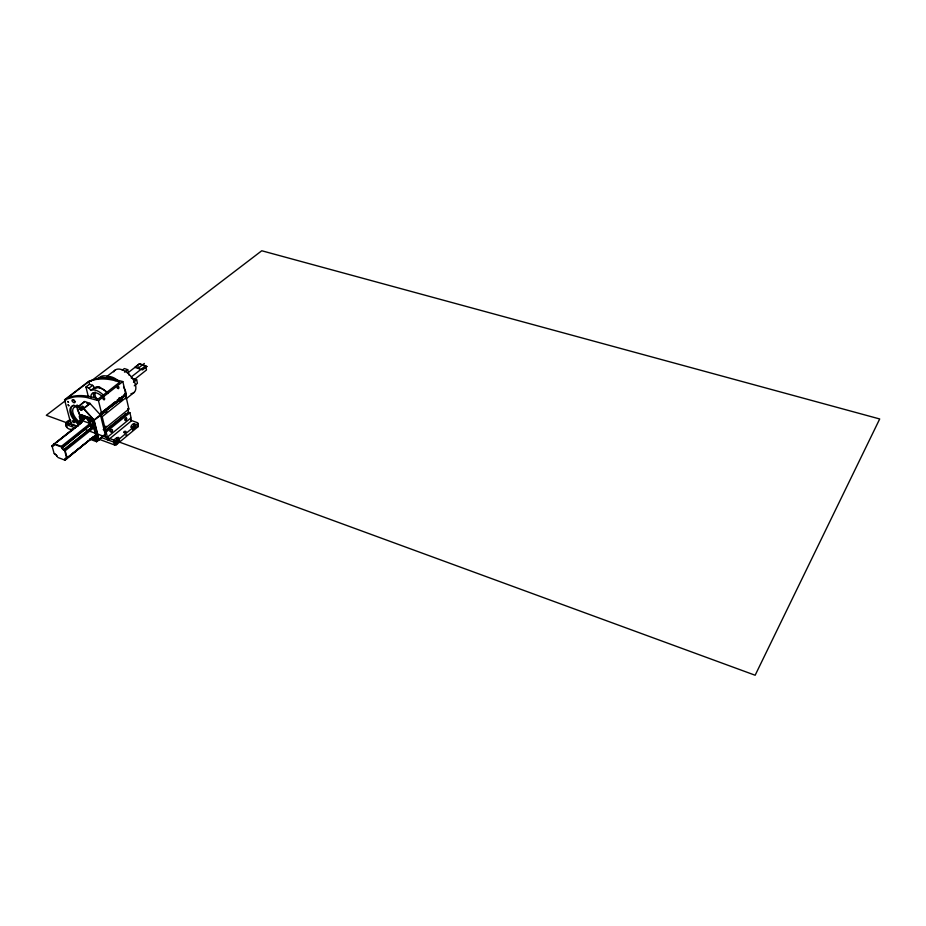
<?xml version="1.0" encoding="UTF-8"?>
<svg xmlns="http://www.w3.org/2000/svg" width="926" height="926" viewBox="0 0 926 926"><rect width="100%" height="100%" fill="white"/><g stroke="black" fill="none" stroke-linecap="round" stroke-linejoin="round"><path stroke-width="1.39" d="M79.462 416.607L81.673 414.987L92.982 419.165L91.327 420.473L90.598 419.941M79.925 416.353L91.165 420.091L92.415 421.376L97.38 440.973L96.64 441.621L105.228 434.375L96.42 441.633L97.369 441.158M84.405 401.502L77.506 407.371L78.224 406.421L83.664 408.412L94.082 420.045L99.024 439.63L97.971 440.51L99.001 439.838M78.016 406.468L77.541 407.162M93.156 436.875L65.063 460.222L65.433 459.284A1.563 0.799 47.9 0 1 66.267 458.52L94.973 435.81L66.452 458.636M79.925 416.156L79.393 416.758M79.416 416.966L81.569 414.964L92.878 419.061L90.991 420.358L92.311 421.666L97.161 441.054M84.139 402.139L77.495 407.22L80.215 417.904M98.26 440.487L98.793 439.734L93.896 420.23L92.322 421.7M84.011 419.397L84.011 419.351M92.38 419.953C82.472 416.133 92.38 426.134 90.505 420.971M95.089 439.213C97.311 442.975 88.364 435.845 95.135 439.19M68.906 405.692L68.154 404.812M101.038 437.419L113.84 442.119L114.523 444.943L116.491 444.63L138.31 426.516L137.418 422.661L130.647 420.242M51.983 445.996L52.77 445.857A1.887 0.961 48.4 0 0 53.754 444.931L53.951 443.67L61.405 446.482L62.331 447.918A1.586 0.81 48.2 0 0 63.836 449.573L65.156 450.638L67.262 458.405L65.989 458.463A1.887 0.961 47.9 0 0 64.982 459.365L64.82 460.164M81.129 421.689C79.925 420.416 82.564 420.983 81.071 420.728M92.82 426.041L91.628 424.895L92.669 425.011M92.843 425.254L93.109 428.368L65.19 450.742M94.637 436.991L93.653 436.84L94.718 437.986L94.498 436.065L95.471 436.262M72.112 429.305C65.352 430.301 62.945 421.168 70.399 419.953M95.494 440.012L93.387 439.561L92.936 438.357M82.101 421.561L53.627 444.445M103.249 398.469L103.261 397.798M67.76 401.514L68.559 402.44L67.864 401.456M136.11 426.967L132.406 430.034M86.778 403.25L87.785 403.423M83.919 419.628L84.961 418.332M83.433 419.675C80.192 419.293 86.535 415.959 82.889 416.272M83.305 416.272L81.118 417.695L82.055 419.177M88.954 421.677L91.593 419.27M93.561 439.885L95.019 438.484M93.815 420.08L83.409 408.551L89.834 403.296L100.367 414.871L92.16 421.399M119.512 440.753L115.368 443.948M95.725 437.246L95.644 436.574M68.038 404.882L68.825 405.796M66.73 458.625L64.727 450.754L63.686 449.99A1.898 0.972 48.2 0 1 61.892 447.999L61.185 446.864L53.696 444.121M130.705 418.112L131.284 420.473M83.896 419.455L81.893 418.841L81.43 417.614M138.206 426.62L137.442 422.673M117.127 387.982L117.509 386.628M81.222 422.707L80.585 421.457L81.025 422.129M94.533 436.019L95.32 436.134M131.342 420.913L108.481 439.676C106.004 441.274 107.613 432.326 108.481 439.676M118.678 438.137C119.049 435.648 113.62 439.561 113.748 440.556C115.414 443.647 119.952 433.368 119.35 440.961M72.031 426.284L71.337 423.958M115.264 401.676L100.008 413.795L100.564 414.003L101.524 413.1L98.48 400.645L86.245 397.37A79.856 42.145 47.5 0 0 73.524 397.069L64.565 399.777L70.885 423.795L77.923 426.377M64.565 399.777L89.012 381.142L98.006 378.329A78.374 42.677 47.7 0 1 110.692 378.468L122.834 381.57L125.647 393.932L124.119 394.638L126.237 397.474L128.864 409.037L105.02 428.333L103.805 427.893L105.981 426.134M105.228 434.398L104.58 435.035M104.707 435.243L105.194 434.572M137.58 423.819L115.889 441.76L116.595 444.549M135.265 424.455C133.251 420.161 126.457 433.102 135.265 424.455L135.891 427.256M89.729 419.015L92.125 419.953M83.618 408.713L90.25 403.528L84.694 401.479M102.983 435.556L107.393 437.176L131.064 417.811L129.906 412.695L128.471 412.186L127.661 408.621L128.864 409.037M93.294 437.454L92.774 437.801L95.065 438.658L96.397 437.535L95.98 438.021M128.471 412.186L104.684 431.481L106.131 432.014L107.393 437.176M106.131 432.014L129.906 412.695M65.433 459.284L87.611 441.355M89.834 439.561L92.044 437.766M92.507 425.948L93.329 425.289L92.507 424.34L80.446 420.01L80.921 423.24M63.836 449.573L91.778 427.222L93.109 428.368M64.299 449.747L92.23 427.395M62.204 447.432L90.192 425.115L89.88 424.548L89.313 424.131L61.301 446.436M62.331 447.918L90.192 425.115M92.496 424.918C91.628 424.768 91.975 426.458 92.507 424.34M105.02 428.333L102.184 416.677L126.237 397.474M126.758 398.319L134.154 392.404M134.27 385.829L137.43 383.318L136.666 379.787L131.203 377.947M100.564 414.003L125.647 393.932M93.966 420.427L104.858 412.001L100.297 414.987L100.008 413.795M105.934 410.496L119.304 400.495L105.934 410.496A1.435 0.914 -68.6 0 0 105.668 409.304M118.748 400.298A1.424 0.891 -69.3 0 1 118.459 399.129L120.091 397.844A1.424 0.891 -69.3 0 1 120.345 399.025L124.385 395.819M124.929 396.004L120.345 399.025M134.525 379.44L146.516 369.972L145.625 365.77L139.56 363.756L128.598 372.31M54.055 453.219L51.972 445.742L80.967 423.286M57.111 442.003L75.075 427.812M70.874 431.261L73.119 429.49M75.365 427.719L77.61 425.937M133.483 382.299L136.666 379.787M80.516 423.113L80.018 423.587L79.393 421.18L80.724 420.045M95.633 437.118L94.834 436.644M98.48 400.645L122.834 381.57M71.267 422.117C68.431 426.087 64.473 423.194 70.908 420.751M68.929 424.467L71.128 422.742M130.971 393.689A14.666 8.195 49.3 0 0 131.388 376.882L145.625 365.77M144.34 363.443L138.449 368.05L138.171 366.777M132.754 429.861L132.163 427.013M124.512 372.159L127.719 369.671L128.911 375.03M133.784 423.923L134.42 426.724M122.244 370.203L124.385 368.548L127.719 369.671M88.352 396.687L85.933 386.999L89.058 388.098L90.794 390.425L94.394 387.647A13.728 7.466 49.1 0 1 107.705 393.122M89.058 388.098L92.669 385.332L94.394 387.647M106.768 376.546L115.38 369.914M85.933 386.999L89.544 384.244L92.669 385.332M115.09 380.632A80.886 43.962 47.6 0 0 88.884 381.605L67.285 398.087A82.229 43.464 47.4 0 1 93.526 397.404M65.781 400.414L46.3 415.288L76.175 426.249M90.991 381.165L261.757 250.761L879.7 418.969L755.153 675.239L84.324 429.236M115.843 441.783L113.921 442.142M93.815 423.379L94.498 424.698L93.665 423.552M83.687 416.596L84.405 416.862M90.598 419.096L91.743 419.964M95.575 437.327L94.672 437.037M116.178 444.735L115.495 441.91M82.946 416.445L84.949 417.175M81.905 422.117L80.99 421.77M114.234 442.153L114.963 444.966M81.002 422.777L80.03 421.561L80.655 421.758M81.384 415.01L80.909 415.461M81.986 421.249L81.801 422.129M92.183 424.698L92.496 424.849M80.099 416.318L91.061 420.277M81.731 417.603L83.687 418.575M115.125 380.748L119.836 382.114L98.306 398.944L93.561 397.52M95.112 438.669L95.853 438.727M90.343 420.821L90.366 420.786M114.523 444.943L99.939 439.572M96.547 434.63L97.276 435.984L96.559 434.861M78.212 406.688L83.409 408.551M90.123 420.635C87.935 418.193 87.345 421.735 90.412 421.978M82.183 421.538L79.393 421.18M89.313 424.131L91.628 424.976M74.705 427.731L65.896 424.432M89.672 439.132L96.547 441.667M57.863 457.456L65.063 460.222M54.947 454.203L54.252 453.613M54.553 454.087L55.41 454.377A1.563 0.787 48.1 0 1 56.891 456.02L57.042 456.553M81.5 420.844L82.009 421.284M95.413 438.438L94.973 435.81M91.963 425.671C89.452 424.004 92.392 428.24 91.917 425.844M100.853 415.184L102.184 416.677M80.724 421.793L79.416 416.897M100.483 415.033L105.24 434.525M65.977 423.402L66.626 427.175M65.827 423.668L66.811 427.349M88.896 381.616L89.544 384.244M51.972 445.742L52.921 445.441A1.574 0.799 48.4 0 0 53.743 444.665M117.151 437.639L117.822 440.452M115.461 440.811L116.132 443.635M121.85 396.467L122.475 399.164M137.627 422.869L138.344 426.342M125.323 413.598A3.033 1.702 -11.8 0 1 124.605 414.755L107.312 428.784A3.091 1.736 -12.4 0 1 103.191 429.641M126.434 418.251A3.033 1.702 -11.8 0 1 126.283 419.038M110.31 430.092A1.424 0.891 -67.9 0 1 109.719 431.099M121.04 399.175A1.458 1.204 41.5 0 1 119.234 400.611M106.629 410.646A1.47 1.239 40.6 0 1 104.777 412.116M94.464 394.233A12.663 6.899 49.1 0 1 94.313 393.515M95.019 388.619A12.663 6.899 49.1 0 1 99.8 387.01M107.914 408.852A12.675 6.899 49.1 0 1 107.022 408.76M94.082 396.872A12.675 6.899 49.1 0 1 93.167 392.937M94.869 388.515A12.675 6.899 49.1 0 1 107.983 393.538M104.302 411.804A1.435 0.914 -68.6 0 1 103.978 410.727M75.446 401.595A1.84 0.972 49.2 0 1 73.594 399.534M79.925 423.876A12.906 6.818 48.8 0 1 71.499 412.903A12.906 6.818 48.8 0 1 73.941 405.079M76.881 405.09A12.906 6.818 48.8 0 1 77.541 405.252M78.907 424.675A12.906 6.818 48.8 0 1 69.901 410.554A12.906 6.818 48.8 0 1 78.594 406.861M119.13 397.694A1.424 0.903 -69.3 0 1 118.69 399.662A1.424 0.903 -69.3 0 1 117.371 399.569M104.823 409.72A1.435 0.914 -68.5 0 1 103.272 411.468M90.794 390.425A13.763 7.454 49 0 1 104.129 395.923M90.956 397.509A10.475 5.672 49 0 1 102.08 396.409M97.056 399.87A10.441 5.683 49.1 0 1 95.123 391.941M80.087 422.43A10.626 5.614 48.8 0 1 72.737 411.619A10.626 5.614 48.8 0 1 78.12 407.093M80.192 414.929A10.591 5.625 48.9 0 1 77.171 406.201M91.778 427.222A1.551 0.822 48.5 0 1 90.32 425.59M55.12 454.307A1.875 0.949 48.1 0 1 56.903 456.275M81.824 406.514A1.389 0.741 49 0 1 82.611 406.201A1.389 0.741 49 0 1 83.71 407.185M126.746 434.722A1.192 0.683 -12.1 0 1 125.913 435.405M97.462 379.047A18.543 10.174 49.2 0 1 106.293 378.063M98.202 379.301A18.52 10.186 49.2 0 1 113.678 379.359M124.906 393.492A18.52 10.186 49.2 0 1 126.133 398.875M107.277 376.697A14.77 8.16 49.2 0 1 117.556 380.204M123.54 386.964A14.77 8.16 49.2 0 1 125.67 398.643M113.724 371.858A14.666 8.195 49.3 0 1 131.388 376.882M103.33 399.222C105.113 402.069 105.032 395.02 103.33 399.141M117.602 388.006C119.35 390.83 119.315 383.85 117.602 388.006M146.887 366.499L142.546 369.914L134.872 367.344L139.224 363.953L146.887 366.499M111.977 431.782A1.424 0.891 -68 0 0 112.069 429.502A1.424 0.891 -68 0 0 110.553 431.18A1.424 0.891 -68 0 0 111.977 431.782M126.168 420.184A1.412 0.88 -68.7 0 0 126.272 417.927A1.412 0.88 -68.7 0 0 124.778 419.582A1.412 0.88 -68.7 0 0 126.168 420.184M72.263 401.027A1.84 0.972 49.2 0 0 74.705 402.648A1.84 0.972 49.2 0 0 73.617 400.02A1.84 0.972 49.2 0 0 72.263 401.027M72.726 421.55A1.204 0.625 48.7 0 0 74.323 422.615A1.204 0.625 48.7 0 0 73.617 420.902A1.204 0.625 48.7 0 0 72.726 421.55M79.972 408.667A1.401 0.741 49 0 0 81.824 409.905A1.401 0.741 49 0 0 81.002 407.915A1.401 0.741 49 0 0 79.972 408.667M79.717 408.748A1.586 0.845 49 0 0 81.812 410.137A1.586 0.845 49 0 0 80.886 407.88A1.586 0.845 49 0 0 79.717 408.748M124.408 432.673A1.204 0.683 -12 0 0 126.098 431.759A1.204 0.683 -12 0 0 124.258 431.504A1.204 0.683 -12 0 0 124.408 432.673"/></g></svg>
